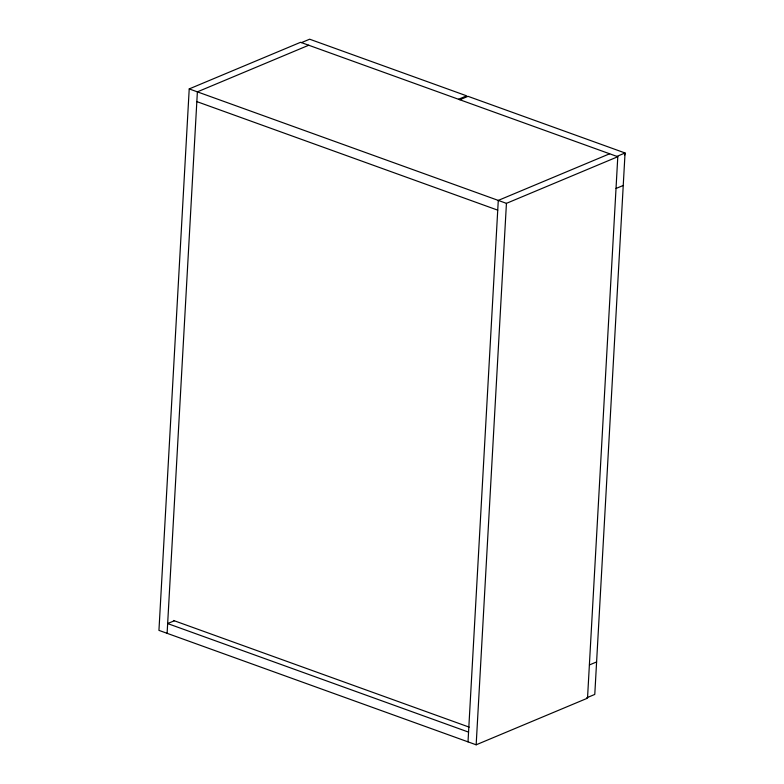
<?xml version="1.0" encoding="UTF-8"?>
<svg xmlns="http://www.w3.org/2000/svg" width="784" height="784" viewBox="0 0 784 784"><rect width="100%" height="100%" fill="white"/><g stroke="black" fill="none" stroke-linecap="round" stroke-linejoin="round"><path stroke-width="1.18" d="M189.218 88.915L158.946 630.375L476.162 744.8L587.52 698.172L617.792 156.722L300.576 42.297L189.218 88.915L506.435 203.35L617.792 156.722M167.11 633.315L197.382 91.855L308.729 45.237M468.009 741.86L498.281 200.4L609.638 153.782M476.162 744.8L506.435 203.35M624.544 155.369L625.054 152.978L468.028 96.334L459.865 99.754M301.487 42.62L309.651 39.2L466.666 95.844L458.503 99.264M616.881 156.398L625.054 152.978L594.782 694.428L586.608 697.848M616.087 188.454L623.231 185.465M174.401 620.742L167.649 623.564L468.548 732.109M589.45 664.93L596.595 661.941M196.833 101.606L497.732 210.151M173.46 620.458L469.204 727.14"/></g></svg>
